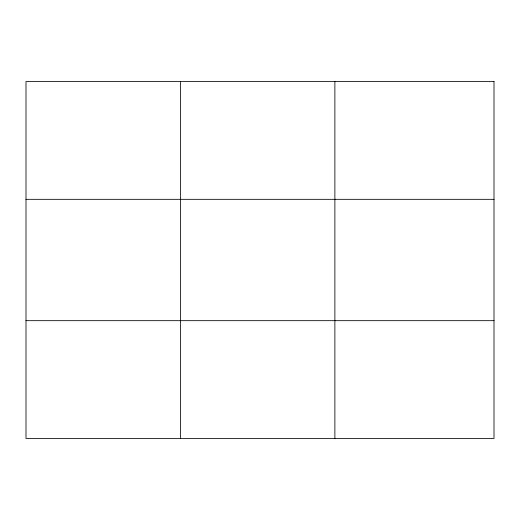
<?xml version="1.0" encoding="UTF-8"?>
<svg xmlns="http://www.w3.org/2000/svg" width="520" height="520" viewBox="0 0 520 520"><rect width="100%" height="100%" fill="white"/><g stroke="black" fill="none" stroke-linecap="round" stroke-linejoin="round"><path stroke-width="0.78" d="M180.44 81.555L180.44 438.445M334.88 81.555L334.88 438.445M26 199.329L494 199.329M26 320.671L494 320.671M494 81.555L494 438.445L26 438.445L26 81.555L494 81.555"/></g></svg>
